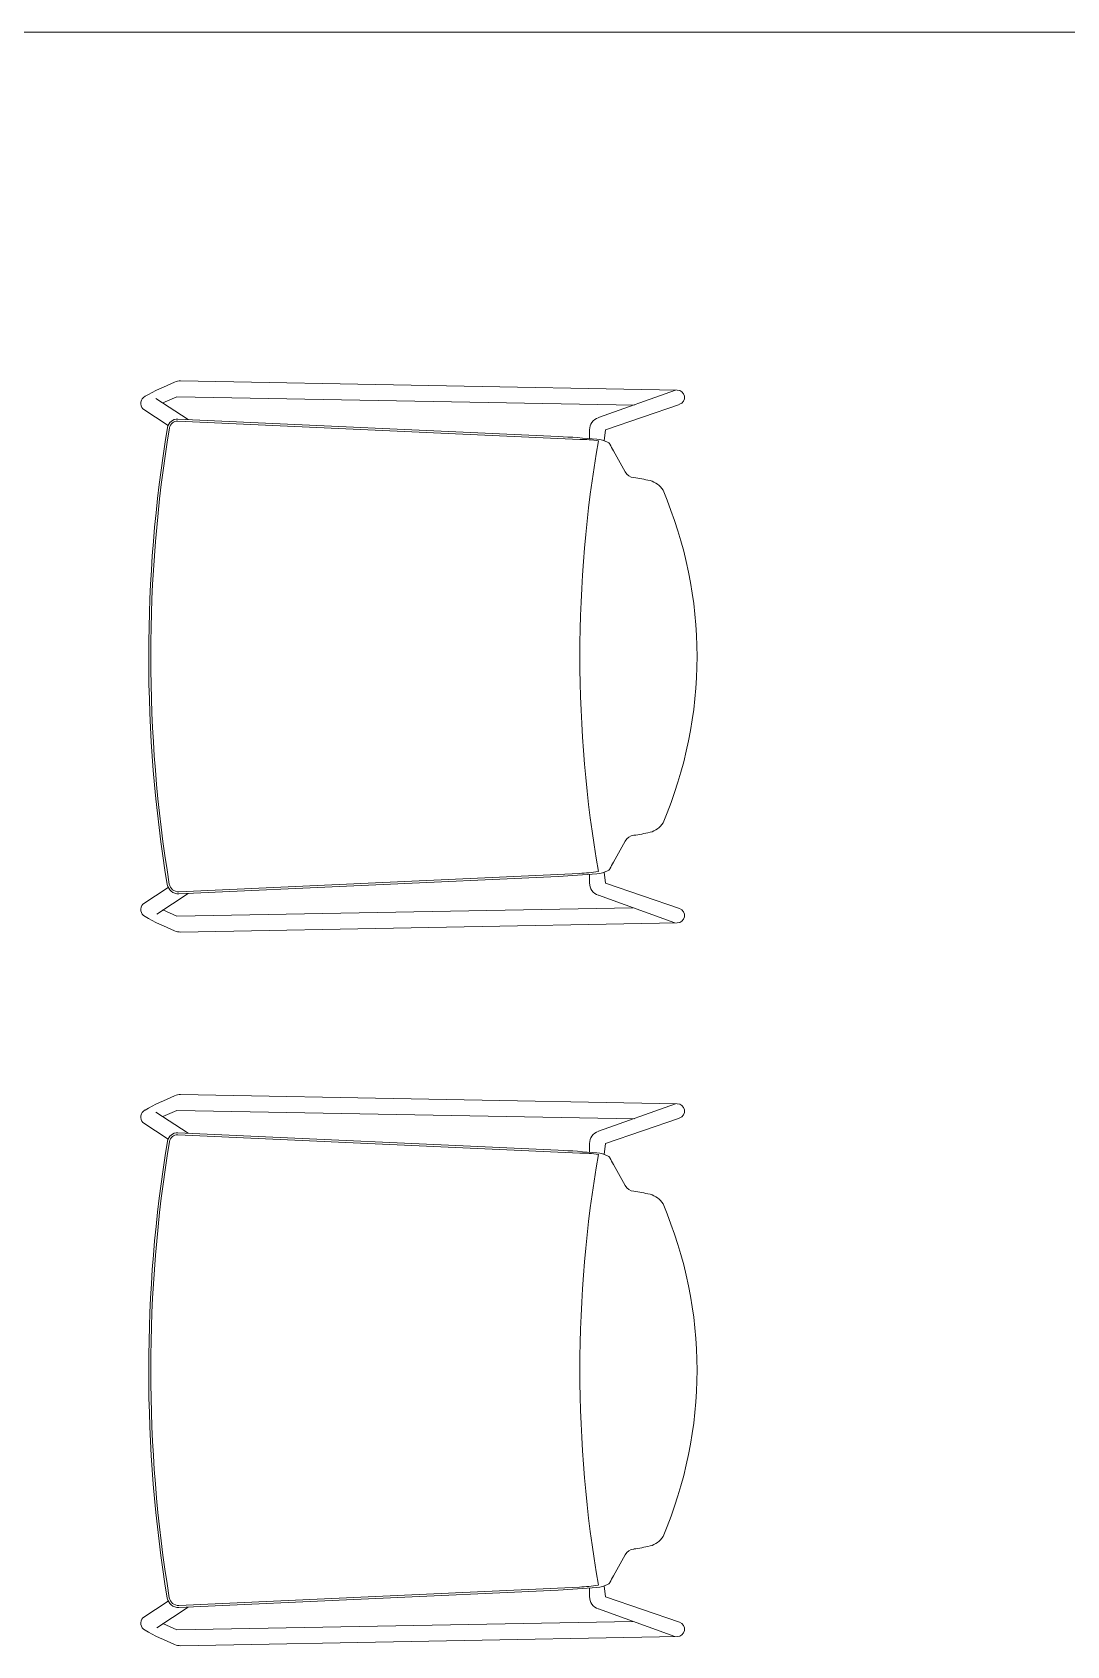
# Model space of a CAD drawing. Header units: inches. Extents: x 1 to 4637, y -664 to 702.
# Drawn here: x 1160.5 to 1200.2, y -226.3 to -164.4 of the extents above; entities that cross this region are included whole.
import ezdxf

# ---------------------------------------------------------------- set-up
doc = ezdxf.new("R2010")
doc.units = ezdxf.units.IN
doc.header["$MEASUREMENT"] = 0
doc.layers.add('I-FURN', color=30, linetype='Continuous', lineweight=9)
doc.layers.add('I-WALL', color=2, linetype='Continuous', lineweight=9)

# ---------------------------------------------------------------- blocks, each defined once
blk = doc.blocks.new('Desk - Group 3 - Typical-2416233-New Construction - Tel_Data_Elec Plan')
at = {"layer": 'I-FURN'}
for p, q in [((11.893, 41.64), (12.244, 60.695)), ((12.792, 60.782), (13.771, 57.937)), ((31.156, 57.937), (32.136, 60.782)), ((32.684, 60.695), (33.034, 41.64)), ((39.268, 41.64), (39.619, 60.695)), ((40.167, 60.782), (41.146, 57.937)), ((58.531, 57.937), (59.511, 60.782)), ((60.059, 60.695), (60.409, 41.64)), ((13.303, 57.667), (12.242, 60.632)), ((32.686, 60.603), (31.624, 57.667)), ((40.678, 57.667), (39.617, 60.632)), ((60.061, 60.603), (58.999, 57.667)), ((12.825, 59.056), (12.502, 41.49)), ((32.425, 41.49), (32.104, 58.993)), ((40.2, 59.056), (39.877, 41.49)), ((59.8, 41.49), (59.479, 58.993)), ((14.573, 58.246), (15.383, 58.695)), ((29.545, 58.695), (30.355, 58.246)), ((41.948, 58.246), (42.758, 58.695)), ((56.92, 58.695), (57.73, 58.246)), ((13.771, 57.937), (14.188, 57.886)), ((30.74, 57.886), (31.156, 57.937)), ((41.146, 57.937), (41.563, 57.886)), ((58.115, 57.886), (58.531, 57.937)), ((13.438, 41.533), (14.144, 56.952)), ((14.105, 57.329), (13.776, 57.329)), ((30.784, 56.94), (31.488, 41.573)), ((31.151, 57.329), (30.823, 57.329)), ((40.813, 41.533), (41.519, 56.952)), ((41.48, 57.329), (41.151, 57.329)), ((58.159, 56.94), (58.863, 41.573)), ((58.526, 57.329), (58.198, 57.329)), ((13.358, 41.536), (14.026, 56.126)), ((30.901, 56.126), (31.568, 41.577)), ((40.733, 41.536), (41.401, 56.126)), ((58.276, 56.126), (58.943, 41.577)), ((12.502, 41.49), (12.74, 40.963)), ((12.562, 40.692), (13.376, 41.93)), ((31.552, 41.93), (32.342, 40.729)), ((32.188, 40.963), (32.425, 41.49)), ((39.877, 41.49), (40.115, 40.963)), ((39.937, 40.692), (40.751, 41.93)), ((58.927, 41.93), (59.717, 40.729)), ((59.563, 40.963), (59.8, 41.49)), ((13.6, 41.158), (12.967, 40.195)), ((31.961, 40.195), (31.323, 41.166)), ((40.975, 41.158), (40.342, 40.195)), ((59.336, 40.195), (58.698, 41.166))]:
    blk.add_line(p, q, dxfattribs=at)
for centre, radius, start, end in [((22.464, 45.251), 16.204, 66.83193, 113.1698), ((49.839, 45.251), 16.204, 66.83193, 113.1698), ((12.525, 60.69), 0.282, 19, 178.94668), ((32.402, 60.69), 0.282, 1.05332, 161), ((39.9, 60.69), 0.282, 19, 178.94668), ((59.777, 60.69), 0.282, 1.05332, 161), ((16.512, 59.45), 0.817, 121.21962, 165.90441), ((28.416, 59.45), 0.817, 14.09559, 58.80645), ((43.887, 59.45), 0.817, 121.21962, 165.90441), ((55.791, 59.45), 0.817, 14.09559, 58.80645), ((20.598, 58.424), 5.03, 165.90441, 173.14075), ((24.329, 58.424), 5.03, 6.85925, 14.09559), ((47.973, 58.424), 5.03, 165.90441, 173.14075), ((51.704, 58.424), 5.03, 6.85925, 14.09559), ((15.172, 59.076), 0.435, 299, 353.14075), ((29.756, 59.076), 0.435, 186.85925, 241), ((42.547, 59.076), 0.435, 299, 353.14075), ((57.131, 59.076), 0.435, 186.85925, 241), ((11.857, 63.145), 5.601, 296.01352, 299), ((33.071, 63.145), 5.601, 241, 243.98648), ((39.232, 63.145), 5.601, 296.01352, 299), ((60.446, 63.145), 5.601, 241, 243.98648), ((13.776, 57.829), 0.5, 199, 270), ((45.068, 54.704), 31.074, 174.62654, 177.37683), ((15.339, 57.5), 1.215, 154.59405, 174.62654), ((18.065, 57.077), 3.923, 171.34741, 181.82937), ((22.449, 105.418), 48.46, 260.1834, 279.81556), ((14.473, 57.912), 0.255, 128.58105, 154.59405), ((30.455, 57.912), 0.255, 25.40595, 51.41895), ((29.588, 57.5), 1.215, 5.37346, 25.40595), ((25.437, 56.764), 5.35, 1.87732, 9.71111), ((-0.14, 54.704), 31.074, 2.62317, 5.37346), ((31.151, 57.829), 0.5, 270, 341), ((41.151, 57.829), 0.5, 199, 270), ((72.443, 54.704), 31.074, 174.62654, 177.37683), ((42.714, 57.5), 1.215, 154.59405, 174.62654), ((45.44, 57.077), 3.923, 171.34741, 181.82937), ((49.824, 105.418), 48.46, 260.1834, 279.81556), ((41.848, 57.912), 0.255, 128.58105, 154.59405), ((57.83, 57.912), 0.255, 25.40595, 51.41895), ((56.963, 57.5), 1.215, 5.37346, 25.40595), ((52.812, 56.764), 5.35, 1.87732, 9.71111), ((27.235, 54.704), 31.074, 2.62317, 5.37346), ((58.526, 57.829), 0.5, 270, 341), ((12.459, 41.63), 0.566, 178.94668, 202.65248), ((13.746, 41.518), 0.388, 177.37683, 260.6414), ((13.746, 41.518), 0.308, 177.37683, 260.6414), ((31.134, 41.557), 0.355, 279.31031, 2.62317), ((31.134, 41.557), 0.435, 279.31031, 2.62317), ((32.468, 41.63), 0.566, 337.34752, 1.05332), ((39.834, 41.63), 0.566, 178.94668, 202.65248), ((41.121, 41.518), 0.388, 177.37683, 260.6414), ((41.121, 41.518), 0.308, 177.37683, 260.6414), ((58.509, 41.557), 0.355, 279.31031, 2.62317), ((58.509, 41.557), 0.435, 279.31031, 2.62317), ((59.843, 41.63), 0.566, 337.34752, 1.05332), ((22.903, 45.988), 11.882, 202.65248, 208.74152), ((22.466, 94.429), 54.013, 260.6414, 279.31031), ((22.466, 94.429), 53.933, 260.6414, 279.31031), ((22.025, 45.988), 11.882, 331.25848, 337.34752), ((50.278, 45.988), 11.882, 202.65248, 208.74152), ((49.841, 94.429), 54.013, 260.6414, 279.31031), ((49.841, 94.429), 53.933, 260.6414, 279.31031), ((49.4, 45.988), 11.882, 331.25848, 337.34752), ((12.756, 40.424), 0.31, 208.74152, 312.66596), ((32.171, 40.424), 0.31, 227.33404, 331.25848), ((40.131, 40.424), 0.31, 208.74152, 312.66596), ((59.546, 40.424), 0.31, 227.33404, 331.25848)]:
    blk.add_arc(centre, radius, start, end, dxfattribs=at)

msp = doc.modelspace()

# ---------------------------------------------------------------- linework, layer by layer
at = {"layer": 'I-WALL', "color": 250, "lineweight": 20}
msp.add_line((1048.036, -164.376), (1203.661, -164.376), dxfattribs=at)

# ---------------------------------------------------------------- block references
at = {"layer": 'I-FURN', "rotation": 269.9999999999997}
msp.add_blockref('Desk - Group 3 - Typical-2416233-New Construction - Tel_Data_Elec Plan', (1124.586, -165.856), dxfattribs=at)

doc.saveas('drawing.dxf')
